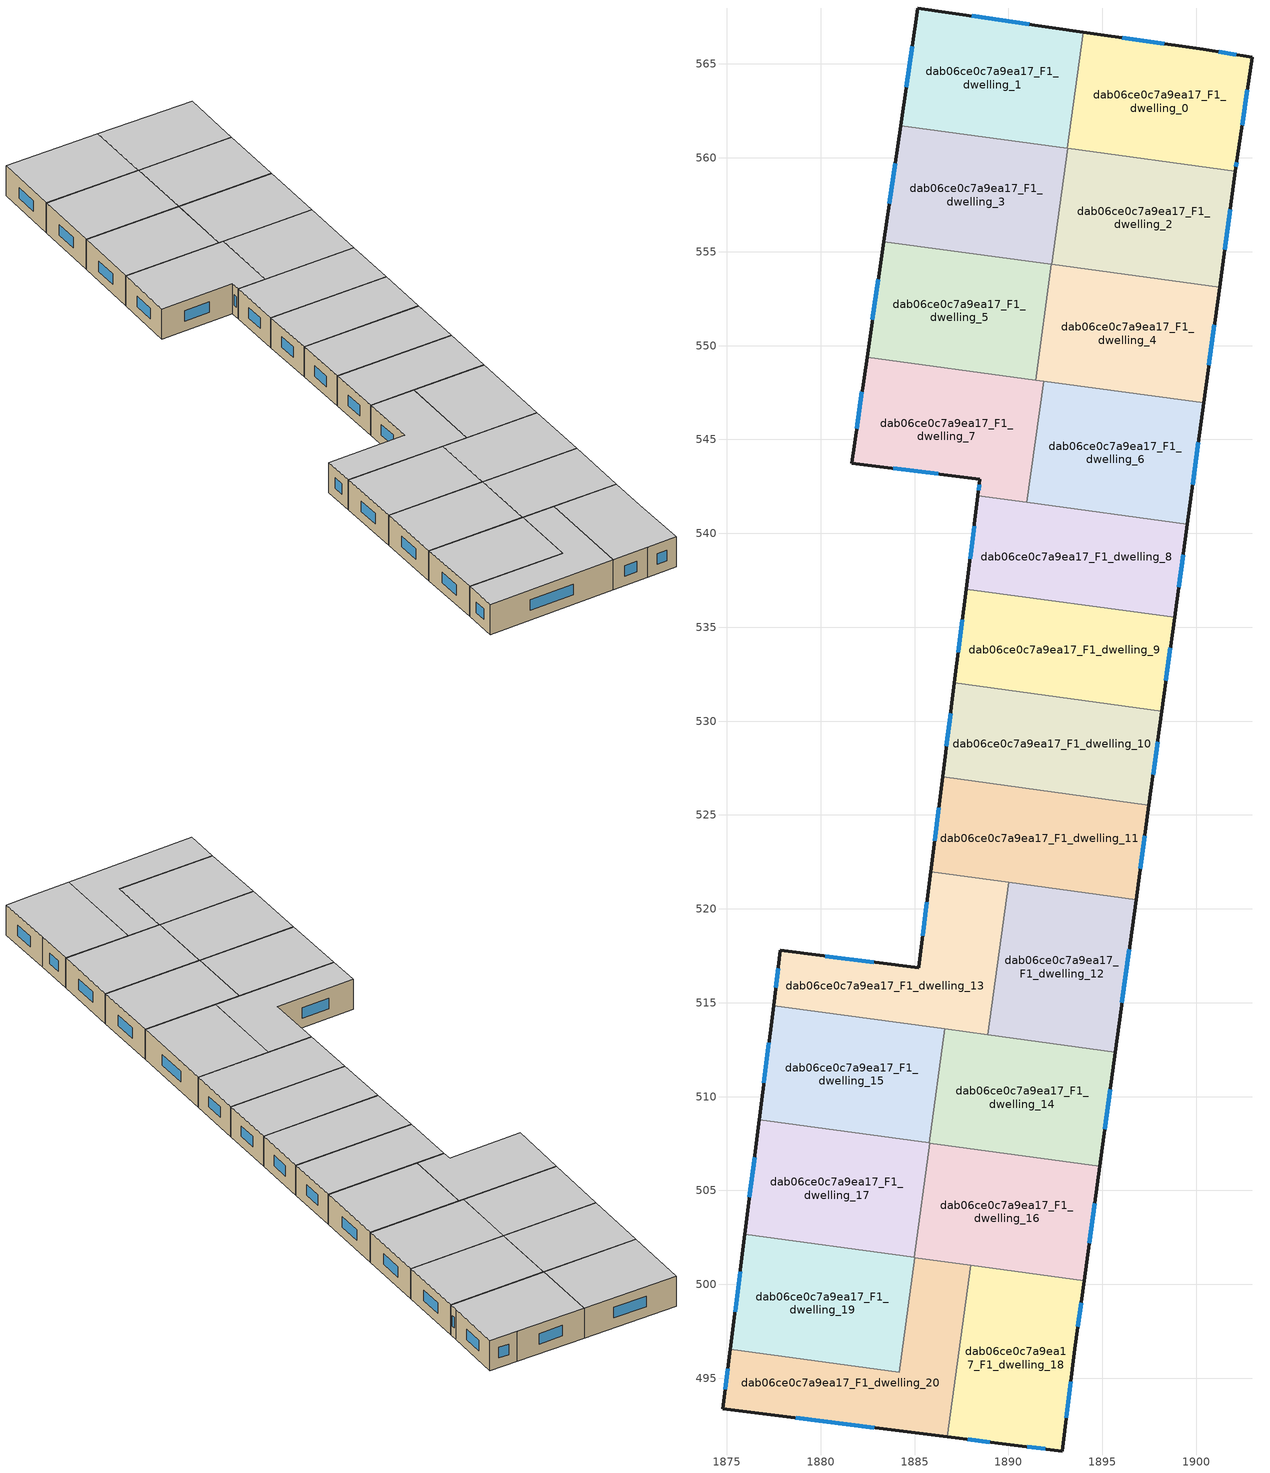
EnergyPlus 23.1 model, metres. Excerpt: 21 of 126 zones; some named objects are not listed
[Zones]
dab06ce0c7a9ea17_F1_dwelling_0
 floor to dab06ce0c7a9ea17_F0_dwelling_0 (EU_floor_Construction): 1902.98,565.36 1902.19,560 1902.09,559.29 1893.14,560.51 1893.99,566.7 1900.37,565.77 z3
 wall outside (EU_wall_Construction): 1902.09,559.29 1902.19,560 1902.98,565.36 1900.37,565.77 1893.99,566.7 z3:6
 wall to dab06ce0c7a9ea17_F1_dwelling_1 (EU_wall_Construction): 1893.99,566.7 1893.14,560.51 z3:6
 wall to dab06ce0c7a9ea17_F1_dwelling_2 (EU_wall_Construction): 1893.16,560.5 1902.09,559.29 z3:6
 wall to dab06ce0c7a9ea17_F1_dwelling_3 (EU_wall_Construction): 1893.14,560.51 1893.16,560.5 z3:6
 window (EU_Window_Construction): 1898.29,566.07 1896.06,566.4 / 1902.13,565.5 1901.21,565.64 / 1902.44,561.75 1902.72,563.62 / 1902.12,559.52 1902.15,559.77 z3.98:5.02
 ceiling to dab06ce0c7a9ea17_F2_dwelling_0 (EU_floor_Construction): 1902.09,559.29 1902.19,560 1902.98,565.36 1900.37,565.77 1893.99,566.7 1893.14,560.51 z6
dab06ce0c7a9ea17_F1_dwelling_1
 floor to dab06ce0c7a9ea17_F0_dwelling_1 (EU_floor_Construction): 1893.99,566.7 1893.14,560.51 1884.26,561.72 1885.18,567.98 z3
 wall outside (EU_wall_Construction): 1893.99,566.7 1885.18,567.98 1884.26,561.72 z3:6
 wall to dab06ce0c7a9ea17_F1_dwelling_3 (EU_wall_Construction): 1884.26,561.72 1893.14,560.51 z3:6
 window (EU_Window_Construction): 1891.12,567.12 1888.04,567.57 / 1884.88,565.94 1884.56,563.75 z3.98:5.02
 ceiling to dab06ce0c7a9ea17_F2_dwelling_1 (EU_floor_Construction): 1893.14,560.51 1893.99,566.7 1885.18,567.98 1884.26,561.72 z6
dab06ce0c7a9ea17_F1_dwelling_10
 floor to dab06ce0c7a9ea17_F0_dwelling_10 (EU_floor_Construction): 1898.17,530.54 1897.48,525.53 1886.49,527.03 1887.12,532.04 z3
 wall outside (EU_wall_Construction): 1887.12,532.04 1886.49,527.03 / 1897.48,525.53 1898.17,530.54 z3:6
 wall to dab06ce0c7a9ea17_F1_dwelling_11 (EU_wall_Construction): 1886.49,527.03 1897.48,525.53 z3:6
 wall to dab06ce0c7a9ea17_F1_dwelling_9 (EU_wall_Construction): 1898.17,530.54 1887.12,532.04 z3:6
 window (EU_Window_Construction): 1886.92,530.41 1886.7,528.66 / 1897.71,527.16 1897.94,528.91 z3.98:5.02
 ceiling to dab06ce0c7a9ea17_F2_dwelling_10 (EU_floor_Construction): 1897.48,525.53 1898.17,530.54 1887.12,532.04 1886.49,527.03 z6
dab06ce0c7a9ea17_F1_dwelling_11
 floor to dab06ce0c7a9ea17_F0_dwelling_11 (EU_floor_Construction): 1897.48,525.53 1896.8,520.5 1885.86,521.99 1886.49,527.03 z3
 wall outside (EU_wall_Construction): 1886.49,527.03 1885.86,521.99 / 1896.8,520.5 1897.48,525.53 z3:6
 wall to dab06ce0c7a9ea17_F1_dwelling_12 (EU_wall_Construction): 1890.01,521.42 1896.8,520.5 z3:6
 wall to dab06ce0c7a9ea17_F1_dwelling_13 (EU_wall_Construction): 1885.86,521.99 1890.01,521.42 z3:6
 window (EU_Window_Construction): 1886.29,525.39 1886.07,523.63 / 1897.02,522.13 1897.26,523.89 z3.98:5.02
 ceiling to dab06ce0c7a9ea17_F2_dwelling_11 (EU_floor_Construction): 1896.8,520.5 1897.48,525.53 1886.49,527.03 1885.86,521.99 z6
dab06ce0c7a9ea17_F1_dwelling_12
 floor to dab06ce0c7a9ea17_F0_dwelling_12 (EU_floor_Construction): 1896.8,520.5 1895.69,512.37 1888.9,513.29 1890.01,521.42 z3
 wall outside (EU_wall_Construction): 1895.69,512.37 1896.8,520.5 z3:6
 wall to dab06ce0c7a9ea17_F1_dwelling_13 (EU_wall_Construction): 1890.01,521.42 1888.9,513.29 z3:6
 wall to dab06ce0c7a9ea17_F1_dwelling_14 (EU_wall_Construction): 1888.9,513.29 1895.69,512.37 z3:6
 window (EU_Window_Construction): 1896.05,515.01 1896.44,517.85 z3.98:5.02
 ceiling to dab06ce0c7a9ea17_F2_dwelling_12 (EU_floor_Construction): 1895.69,512.37 1896.8,520.5 1890.01,521.42 1888.9,513.29 z6
dab06ce0c7a9ea17_F1_dwelling_13
 floor to dab06ce0c7a9ea17_F0_dwelling_13 (EU_floor_Construction): 1890.01,521.42 1888.9,513.29 1877.49,514.85 1877.86,517.78 1885.22,516.85 1885.22,516.92 1885.86,521.99 z3
 wall outside (EU_wall_Construction): 1885.86,521.99 1885.22,516.92 1885.22,516.85 1877.86,517.78 1877.49,514.85 z3:6
 wall to dab06ce0c7a9ea17_F1_dwelling_15 (EU_wall_Construction): 1877.49,514.85 1886.61,513.61 z3:6
 wall to dab06ce0c7a9ea17_F1_dwelling_14 (EU_wall_Construction): 1886.6,513.61 1888.9,513.29 z3:6
 window (EU_Window_Construction): 1877.74,516.83 1877.61,515.8 / 1882.82,517.16 1880.25,517.48 / 1885.65,520.34 1885.43,518.57 z3.98:5.02
 ceiling to dab06ce0c7a9ea17_F2_dwelling_13 (EU_floor_Construction): 1888.9,513.29 1890.01,521.42 1885.86,521.99 1885.22,516.92 1885.22,516.85 1877.86,517.78 1877.49,514.85 z6
dab06ce0c7a9ea17_F1_dwelling_14
 floor to dab06ce0c7a9ea17_F0_dwelling_14 (EU_floor_Construction): 1895.69,512.37 1894.86,506.29 1885.78,507.53 1886.6,513.61 z3
 wall outside (EU_wall_Construction): 1894.86,506.29 1895.69,512.37 z3:6
 wall to dab06ce0c7a9ea17_F1_dwelling_15 (EU_wall_Construction): 1886.6,513.61 1885.78,507.53 z3:6
 wall to dab06ce0c7a9ea17_F1_dwelling_16 (EU_wall_Construction): 1885.81,507.53 1894.86,506.29 z3:6
 wall to dab06ce0c7a9ea17_F1_dwelling_17 (EU_wall_Construction): 1885.78,507.53 1885.81,507.53 z3:6
 window (EU_Window_Construction): 1895.13,508.27 1895.42,510.39 z3.98:5.02
 ceiling to dab06ce0c7a9ea17_F2_dwelling_14 (EU_floor_Construction): 1894.86,506.29 1895.69,512.37 1886.6,513.61 1885.78,507.53 z6
dab06ce0c7a9ea17_F1_dwelling_15
 floor to dab06ce0c7a9ea17_F0_dwelling_15 (EU_floor_Construction): 1886.6,513.61 1885.78,507.53 1876.73,508.77 1877.49,514.85 z3
 wall outside (EU_wall_Construction): 1877.49,514.85 1876.73,508.77 z3:6
 wall to dab06ce0c7a9ea17_F1_dwelling_17 (EU_wall_Construction): 1876.73,508.77 1885.78,507.53 z3:6
 window (EU_Window_Construction): 1877.24,512.87 1876.97,510.74 z3.98:5.02
 ceiling to dab06ce0c7a9ea17_F2_dwelling_15 (EU_floor_Construction): 1885.78,507.53 1886.6,513.61 1877.49,514.85 1876.73,508.77 z6
dab06ce0c7a9ea17_F1_dwelling_16
 floor to dab06ce0c7a9ea17_F0_dwelling_16 (EU_floor_Construction): 1894.86,506.29 1894.03,500.2 1884.98,501.43 1885.81,507.53 z3
 wall outside (EU_wall_Construction): 1894.03,500.2 1894.86,506.29 z3:6
 wall to dab06ce0c7a9ea17_F1_dwelling_17 (EU_wall_Construction): 1885.81,507.53 1884.98,501.43 z3:6
 wall to dab06ce0c7a9ea17_F1_dwelling_18 (EU_wall_Construction): 1887.99,501.02 1894.03,500.2 z3:6
 wall to dab06ce0c7a9ea17_F1_dwelling_20 (EU_wall_Construction): 1885.01,501.43 1887.99,501.02 z3:6
 wall to dab06ce0c7a9ea17_F1_dwelling_19 (EU_wall_Construction): 1884.98,501.43 1885.01,501.43 z3:6
 window (EU_Window_Construction): 1894.3,502.18 1894.59,504.31 z3.98:5.02
 ceiling to dab06ce0c7a9ea17_F2_dwelling_16 (EU_floor_Construction): 1894.03,500.2 1894.86,506.29 1885.81,507.53 1884.98,501.43 z6
dab06ce0c7a9ea17_F1_dwelling_17
 floor to dab06ce0c7a9ea17_F0_dwelling_17 (EU_floor_Construction): 1885.81,507.53 1884.98,501.43 1875.96,502.66 1876.73,508.77 z3
 wall outside (EU_wall_Construction): 1876.73,508.77 1875.96,502.66 z3:6
 wall to dab06ce0c7a9ea17_F1_dwelling_19 (EU_wall_Construction): 1875.96,502.66 1884.98,501.43 z3:6
 window (EU_Window_Construction): 1876.48,506.78 1876.21,504.65 z3.98:5.02
 ceiling to dab06ce0c7a9ea17_F2_dwelling_17 (EU_floor_Construction): 1884.98,501.43 1885.81,507.53 1876.73,508.77 1875.96,502.66 z6
dab06ce0c7a9ea17_F1_dwelling_18
 floor to dab06ce0c7a9ea17_F0_dwelling_18 (EU_floor_Construction): 1894.03,500.2 1893.54,496.57 1892.85,491.12 1890.1,491.45 1886.74,491.88 1887.99,501.02 z3
 wall outside (EU_wall_Construction): 1886.74,491.88 1890.1,491.45 1892.85,491.12 1893.54,496.57 1894.03,500.2 z3:6
 wall to dab06ce0c7a9ea17_F1_dwelling_20 (EU_wall_Construction): 1887.99,501.02 1886.74,491.88 z3:6
 window (EU_Window_Construction): 1893.08,492.9 1893.31,494.8 / 1891,491.35 1891.96,491.23 / 1887.84,491.74 1889.01,491.59 / 1893.7,497.75 1893.87,499.02 z3.98:5.02
 ceiling to dab06ce0c7a9ea17_F2_dwelling_18 (EU_floor_Construction): 1892.85,491.12 1893.54,496.57 1894.03,500.2 1887.99,501.02 1886.74,491.88 1890.1,491.45 z6
dab06ce0c7a9ea17_F1_dwelling_19
 floor to dab06ce0c7a9ea17_F0_dwelling_19 (EU_floor_Construction): 1885.01,501.43 1884.18,495.31 1875.19,496.54 1875.96,502.66 z3
 wall outside (EU_wall_Construction): 1875.96,502.66 1875.19,496.54 z3:6
 wall to dab06ce0c7a9ea17_F1_dwelling_20 (EU_wall_Construction): 1875.19,496.54 1884.18,495.31 1885.01,501.43 z3:6
 window (EU_Window_Construction): 1875.71,500.67 1875.44,498.53 z3.98:5.02
 ceiling to dab06ce0c7a9ea17_F2_dwelling_19 (EU_floor_Construction): 1884.18,495.31 1885.01,501.43 1875.96,502.66 1875.19,496.54 z6
dab06ce0c7a9ea17_F1_dwelling_2
 floor to dab06ce0c7a9ea17_F0_dwelling_2 (EU_floor_Construction): 1902.09,559.29 1901.24,553.11 1892.32,554.32 1893.16,560.5 z3
 wall outside (EU_wall_Construction): 1901.24,553.11 1902.09,559.29 z3:6
 wall to dab06ce0c7a9ea17_F1_dwelling_3 (EU_wall_Construction): 1893.16,560.5 1892.32,554.32 z3:6
 wall to dab06ce0c7a9ea17_F1_dwelling_4 (EU_wall_Construction): 1892.32,554.32 1901.24,553.11 z3:6
 window (EU_Window_Construction): 1901.52,555.12 1901.81,557.28 z3.98:5.02
 ceiling to dab06ce0c7a9ea17_F2_dwelling_2 (EU_floor_Construction): 1901.24,553.11 1902.09,559.29 1893.16,560.5 1892.32,554.32 z6
dab06ce0c7a9ea17_F1_dwelling_20
 floor to dab06ce0c7a9ea17_F0_dwelling_20 (EU_floor_Construction): 1887.99,501.02 1886.74,491.88 1874.8,493.37 1875.19,496.54 1884.18,495.31 1885.01,501.43 z3
 wall outside (EU_wall_Construction): 1875.19,496.54 1874.8,493.37 1886.74,491.88 z3:6
 window (EU_Window_Construction): 1878.68,492.89 1882.86,492.36 / 1875.06,495.51 1874.92,494.4 z3.98:5.02
 ceiling to dab06ce0c7a9ea17_F2_dwelling_20 (EU_floor_Construction): 1886.74,491.88 1887.99,501.02 1885.01,501.43 1884.18,495.31 1875.19,496.54 1874.8,493.37 z6
dab06ce0c7a9ea17_F1_dwelling_3
 floor to dab06ce0c7a9ea17_F0_dwelling_3 (EU_floor_Construction): 1893.16,560.5 1892.32,554.32 1883.36,555.54 1884.26,561.72 z3
 wall outside (EU_wall_Construction): 1884.26,561.72 1883.36,555.54 z3:6
 wall to dab06ce0c7a9ea17_F1_dwelling_5 (EU_wall_Construction): 1883.36,555.54 1892.29,554.33 z3:6
 wall to dab06ce0c7a9ea17_F1_dwelling_4 (EU_wall_Construction): 1892.29,554.33 1892.32,554.32 z3:6
 window (EU_Window_Construction): 1883.97,559.71 1883.66,557.55 z3.98:5.02
 ceiling to dab06ce0c7a9ea17_F2_dwelling_3 (EU_floor_Construction): 1892.32,554.32 1893.16,560.5 1884.26,561.72 1883.36,555.54 z6
dab06ce0c7a9ea17_F1_dwelling_4
 floor to dab06ce0c7a9ea17_F0_dwelling_4 (EU_floor_Construction): 1901.24,553.11 1900.41,546.94 1891.45,548.17 1892.29,554.33 z3
 wall outside (EU_wall_Construction): 1900.41,546.94 1901.24,553.11 z3:6
 wall to dab06ce0c7a9ea17_F1_dwelling_5 (EU_wall_Construction): 1892.29,554.33 1891.45,548.17 z3:6
 wall to dab06ce0c7a9ea17_F1_dwelling_6 (EU_wall_Construction): 1891.87,548.11 1900.41,546.94 z3:6
 wall to dab06ce0c7a9ea17_F1_dwelling_7 (EU_wall_Construction): 1891.45,548.16 1891.87,548.11 z3:6
 window (EU_Window_Construction): 1900.68,548.95 1900.97,551.1 z3.98:5.02
 ceiling to dab06ce0c7a9ea17_F2_dwelling_4 (EU_floor_Construction): 1900.41,546.94 1901.24,553.11 1892.29,554.33 1891.45,548.17 z6
dab06ce0c7a9ea17_F1_dwelling_5
 floor to dab06ce0c7a9ea17_F0_dwelling_5 (EU_floor_Construction): 1892.29,554.33 1891.45,548.17 1882.47,549.39 1883.36,555.54 z3
 wall outside (EU_wall_Construction): 1883.36,555.54 1882.47,549.39 z3:6
 wall to dab06ce0c7a9ea17_F1_dwelling_7 (EU_wall_Construction): 1882.47,549.39 1891.45,548.17 z3:6
 window (EU_Window_Construction): 1883.07,553.54 1882.76,551.39 z3.98:5.02
 ceiling to dab06ce0c7a9ea17_F2_dwelling_5 (EU_floor_Construction): 1891.45,548.17 1892.29,554.33 1883.36,555.54 1882.47,549.39 z6
dab06ce0c7a9ea17_F1_dwelling_6
 floor to dab06ce0c7a9ea17_F0_dwelling_6 (EU_floor_Construction): 1900.41,546.94 1899.52,540.48 1890.99,541.64 1891.87,548.11 z3
 wall outside (EU_wall_Construction): 1899.52,540.48 1900.41,546.94 z3:6
 wall to dab06ce0c7a9ea17_F1_dwelling_7 (EU_wall_Construction): 1891.87,548.11 1890.99,541.64 z3:6
 wall to dab06ce0c7a9ea17_F1_dwelling_8 (EU_wall_Construction): 1890.99,541.64 1899.52,540.48 z3:6
 window (EU_Window_Construction): 1899.81,542.58 1900.12,544.84 z3.98:5.02
 ceiling to dab06ce0c7a9ea17_F2_dwelling_6 (EU_floor_Construction): 1899.52,540.48 1900.41,546.94 1891.87,548.11 1890.99,541.64 z6
dab06ce0c7a9ea17_F1_dwelling_7
 floor to dab06ce0c7a9ea17_F0_dwelling_7 (EU_floor_Construction): 1891.87,548.11 1890.99,541.64 1888.38,542 1888.49,542.88 1881.65,543.74 1882.47,549.39 z3
 wall outside (EU_wall_Construction): 1882.47,549.39 1881.65,543.74 1888.49,542.88 1888.38,542 z3:6
 wall to dab06ce0c7a9ea17_F1_dwelling_8 (EU_wall_Construction): 1888.38,542 1890.99,541.64 z3:6
 window (EU_Window_Construction): 1888.45,542.6 1888.41,542.29 / 1883.87,543.46 1886.26,543.16 / 1882.2,547.55 1881.91,545.58 z3.98:5.02
 ceiling to dab06ce0c7a9ea17_F2_dwelling_7 (EU_floor_Construction): 1890.99,541.64 1891.87,548.11 1882.47,549.39 1881.65,543.74 1888.49,542.88 1888.38,542 z6
dab06ce0c7a9ea17_F1_dwelling_8
 floor to dab06ce0c7a9ea17_F0_dwelling_8 (EU_floor_Construction): 1899.52,540.48 1898.85,535.52 1887.75,537.03 1888.38,542 z3
 wall outside (EU_wall_Construction): 1888.38,542 1887.75,537.03 / 1898.85,535.52 1899.52,540.48 z3:6
 wall to dab06ce0c7a9ea17_F1_dwelling_9 (EU_wall_Construction): 1887.75,537.03 1898.85,535.52 z3:6
 window (EU_Window_Construction): 1888.17,540.38 1887.95,538.65 / 1899.07,537.13 1899.3,538.87 z3.98:5.02
 ceiling to dab06ce0c7a9ea17_F2_dwelling_8 (EU_floor_Construction): 1898.85,535.52 1899.52,540.48 1888.38,542 1887.75,537.03 z6
dab06ce0c7a9ea17_F1_dwelling_9
 floor to dab06ce0c7a9ea17_F0_dwelling_9 (EU_floor_Construction): 1898.85,535.52 1898.17,530.54 1887.12,532.04 1887.75,537.03 z3
 wall outside (EU_wall_Construction): 1887.75,537.03 1887.12,532.04 / 1898.17,530.54 1898.85,535.52 z3:6
 window (EU_Window_Construction): 1887.55,535.41 1887.33,533.66 / 1898.39,532.16 1898.63,533.9 z3.98:5.02
 ceiling to dab06ce0c7a9ea17_F2_dwelling_9 (EU_floor_Construction): 1898.17,530.54 1898.85,535.52 1887.75,537.03 1887.12,532.04 z6
[Building]
EU S2 Campaign: North Axis=0; Terrain=City; Solar Distribution=FullExterior
[Site:Location]
Bologna: Latitude=44.5; Longitude=11.25; Time Zone=1; Elevation=37
[SizingPeriod:WeatherFileDays]
AnnualSizingPeriod: Begin Month=1; Begin Day of Month=1; End Month=12; End Day of Month=31; Day of Week for Start Day=Monday; Use Weather File Daylight Saving Period=No; Use Weather File Rain and Snow Indicators=No
[MATERIAL]
EU_InternalMass_Material: Roughness=MediumRough; Thickness=0.1; Conductivity=1; Density=1800; Specific Heat=900; Thermal Absorptance=0.9; Solar Absorptance=0.7; Visible Absorptance=0.7
[MATERIAL:NOMASS] Roughness=MediumRough; Thermal Absorptance=0.9; Solar Absorptance=0.7; Visible Absorptance=0.7
Name | Thermal Resistance
EU_wall_NoMass | 0.905828
EU_floor_NoMass | 0.67114
[WINDOWMATERIAL:SIMPLEGLAZINGSYSTEM]
EU_Window_SimpleGlazing: UFactor=4.52486; Solar Heat Gain Coefficient=0.85; Visible Transmittance=0.85
[CONSTRUCTION]
EU_wall_Construction: EU_wall_NoMass
EU_floor_Construction: EU_floor_NoMass
EU_Window_Construction: EU_Window_SimpleGlazing
EU_InternalMass_Construction: EU_InternalMass_Material
[ZONE] Type=1; Multiplier=1; Ceiling Height=autocalculate; Floor Area=autocalculate; Part of Total Floor Area=Yes
Name | Volume
dab06ce0c7a9ea17_F1_dwelling_0 | 168.591
dab06ce0c7a9ea17_F1_dwelling_1 | 168.606
dab06ce0c7a9ea17_F1_dwelling_10; dab06ce0c7a9ea17_F1_dwelling_9 | 168.587
dab06ce0c7a9ea17_F1_dwelling_11 | 168.594
dab06ce0c7a9ea17_F1_dwelling_12 | 168.598
dab06ce0c7a9ea17_F1_dwelling_13 | 168.569
dab06ce0c7a9ea17_F1_dwelling_14 | 168.592
dab06ce0c7a9ea17_F1_dwelling_15; dab06ce0c7a9ea17_F1_dwelling_8 | 168.604
dab06ce0c7a9ea17_F1_dwelling_16; dab06ce0c7a9ea17_F1_dwelling_5 | 168.593
dab06ce0c7a9ea17_F1_dwelling_17; dab06ce0c7a9ea17_F1_dwelling_6 | 168.599
dab06ce0c7a9ea17_F1_dwelling_18 | 168.605
dab06ce0c7a9ea17_F1_dwelling_19 | 168.609
dab06ce0c7a9ea17_F1_dwelling_2 | 168.579
dab06ce0c7a9ea17_F1_dwelling_20; dab06ce0c7a9ea17_F1_dwelling_3 | 168.595
dab06ce0c7a9ea17_F1_dwelling_4 | 168.586
dab06ce0c7a9ea17_F1_dwelling_7 | 168.596
[INTERNALMASS] Construction=EU_InternalMass_Construction
Name | Zone or ZoneList | Surface Area
dab06ce0c7a9ea17_F1_dwelling_0_EU_InternalMass | dab06ce0c7a9ea17_F1_dwelling_0 | 56.1961
dab06ce0c7a9ea17_F1_dwelling_1_EU_InternalMass | dab06ce0c7a9ea17_F1_dwelling_1 | 56.2006
dab06ce0c7a9ea17_F1_dwelling_2_EU_InternalMass | dab06ce0c7a9ea17_F1_dwelling_2 | 56.195
dab06ce0c7a9ea17_F1_dwelling_3_EU_InternalMass | dab06ce0c7a9ea17_F1_dwelling_3 | 56.1973
dab06ce0c7a9ea17_F1_dwelling_4_EU_InternalMass | dab06ce0c7a9ea17_F1_dwelling_4 | 56.1966
dab06ce0c7a9ea17_F1_dwelling_5_EU_InternalMass | dab06ce0c7a9ea17_F1_dwelling_5 | 56.198
dab06ce0c7a9ea17_F1_dwelling_6_EU_InternalMass | dab06ce0c7a9ea17_F1_dwelling_6 | 56.2005
dab06ce0c7a9ea17_F1_dwelling_7_EU_InternalMass | dab06ce0c7a9ea17_F1_dwelling_7 | 56.1992
dab06ce0c7a9ea17_F1_dwelling_8_EU_InternalMass | dab06ce0c7a9ea17_F1_dwelling_8 | 56.2009
dab06ce0c7a9ea17_F1_dwelling_9_EU_InternalMass | dab06ce0c7a9ea17_F1_dwelling_9 | 56.1956
dab06ce0c7a9ea17_F1_dwelling_10_EU_InternalMass | dab06ce0c7a9ea17_F1_dwelling_10 | 56.1956
dab06ce0c7a9ea17_F1_dwelling_11_EU_InternalMass | dab06ce0c7a9ea17_F1_dwelling_11 | 56.1981
dab06ce0c7a9ea17_F1_dwelling_12_EU_InternalMass | dab06ce0c7a9ea17_F1_dwelling_12 | 56.1994
dab06ce0c7a9ea17_F1_dwelling_13_EU_InternalMass | dab06ce0c7a9ea17_F1_dwelling_13 | 56.1899
dab06ce0c7a9ea17_F1_dwelling_14_EU_InternalMass | dab06ce0c7a9ea17_F1_dwelling_14 | 56.1961
dab06ce0c7a9ea17_F1_dwelling_15_EU_InternalMass | dab06ce0c7a9ea17_F1_dwelling_15 | 56.2027
dab06ce0c7a9ea17_F1_dwelling_16_EU_InternalMass | dab06ce0c7a9ea17_F1_dwelling_16 | 56.1967
dab06ce0c7a9ea17_F1_dwelling_17_EU_InternalMass | dab06ce0c7a9ea17_F1_dwelling_17 | 56.2006
dab06ce0c7a9ea17_F1_dwelling_18_EU_InternalMass | dab06ce0c7a9ea17_F1_dwelling_18 | 56.2041
dab06ce0c7a9ea17_F1_dwelling_19_EU_InternalMass | dab06ce0c7a9ea17_F1_dwelling_19 | 56.2001
dab06ce0c7a9ea17_F1_dwelling_20_EU_InternalMass | dab06ce0c7a9ea17_F1_dwelling_20 | 56.198
[OTHEREQUIPMENT] Fuel Type=Electricity; Design Level Calculation Method=Watts/Area; Power per Zone Floor Area=1; Fraction Latent=0; Fraction Radiant=0; Fraction Lost=0; Carbon Dioxide Generation Rate=0; EndUse Subcategory=EU_Step8_InternalGains
Name | Zone or ZoneList or Space or SpaceList | Schedule
EU_Step8_InternalGain_dab06ce0c7a9ea17_F1_dwelling_0_f000 | dab06ce0c7a9ea17_F1_dwelling_0 | EU_Step8_GainSchedule_dab06ce0c7a9ea17_F1_dwelling_0_f000
EU_Step8_InternalGain_dab06ce0c7a9ea17_F1_dwelling_1_f000 | dab06ce0c7a9ea17_F1_dwelling_1 | EU_Step8_GainSchedule_dab06ce0c7a9ea17_F1_dwelling_1_f000
EU_Step8_InternalGain_dab06ce0c7a9ea17_F1_dwelling_2_f000 | dab06ce0c7a9ea17_F1_dwelling_2 | EU_Step8_GainSchedule_dab06ce0c7a9ea17_F1_dwelling_2_f000
EU_Step8_InternalGain_dab06ce0c7a9ea17_F1_dwelling_3_f000 | dab06ce0c7a9ea17_F1_dwelling_3 | EU_Step8_GainSchedule_dab06ce0c7a9ea17_F1_dwelling_3_f000
EU_Step8_InternalGain_dab06ce0c7a9ea17_F1_dwelling_4_f000 | dab06ce0c7a9ea17_F1_dwelling_4 | EU_Step8_GainSchedule_dab06ce0c7a9ea17_F1_dwelling_4_f000
EU_Step8_InternalGain_dab06ce0c7a9ea17_F1_dwelling_5_f000 | dab06ce0c7a9ea17_F1_dwelling_5 | EU_Step8_GainSchedule_dab06ce0c7a9ea17_F1_dwelling_5_f000
EU_Step8_InternalGain_dab06ce0c7a9ea17_F1_dwelling_6_f000 | dab06ce0c7a9ea17_F1_dwelling_6 | EU_Step8_GainSchedule_dab06ce0c7a9ea17_F1_dwelling_6_f000
EU_Step8_InternalGain_dab06ce0c7a9ea17_F1_dwelling_7_f000 | dab06ce0c7a9ea17_F1_dwelling_7 | EU_Step8_GainSchedule_dab06ce0c7a9ea17_F1_dwelling_7_f000
EU_Step8_InternalGain_dab06ce0c7a9ea17_F1_dwelling_8_f000 | dab06ce0c7a9ea17_F1_dwelling_8 | EU_Step8_GainSchedule_dab06ce0c7a9ea17_F1_dwelling_8_f000
EU_Step8_InternalGain_dab06ce0c7a9ea17_F1_dwelling_9_f000 | dab06ce0c7a9ea17_F1_dwelling_9 | EU_Step8_GainSchedule_dab06ce0c7a9ea17_F1_dwelling_9_f000
EU_Step8_InternalGain_dab06ce0c7a9ea17_F1_dwelling_10_f000 | dab06ce0c7a9ea17_F1_dwelling_10 | EU_Step8_GainSchedule_dab06ce0c7a9ea17_F1_dwelling_10_f000
EU_Step8_InternalGain_dab06ce0c7a9ea17_F1_dwelling_11_f000 | dab06ce0c7a9ea17_F1_dwelling_11 | EU_Step8_GainSchedule_dab06ce0c7a9ea17_F1_dwelling_11_f000
EU_Step8_InternalGain_dab06ce0c7a9ea17_F1_dwelling_12_f000 | dab06ce0c7a9ea17_F1_dwelling_12 | EU_Step8_GainSchedule_dab06ce0c7a9ea17_F1_dwelling_12_f000
EU_Step8_InternalGain_dab06ce0c7a9ea17_F1_dwelling_13_f000 | dab06ce0c7a9ea17_F1_dwelling_13 | EU_Step8_GainSchedule_dab06ce0c7a9ea17_F1_dwelling_13_f000
EU_Step8_InternalGain_dab06ce0c7a9ea17_F1_dwelling_14_f000 | dab06ce0c7a9ea17_F1_dwelling_14 | EU_Step8_GainSchedule_dab06ce0c7a9ea17_F1_dwelling_14_f000
EU_Step8_InternalGain_dab06ce0c7a9ea17_F1_dwelling_15_f000 | dab06ce0c7a9ea17_F1_dwelling_15 | EU_Step8_GainSchedule_dab06ce0c7a9ea17_F1_dwelling_15_f000
EU_Step8_InternalGain_dab06ce0c7a9ea17_F1_dwelling_16_f000 | dab06ce0c7a9ea17_F1_dwelling_16 | EU_Step8_GainSchedule_dab06ce0c7a9ea17_F1_dwelling_16_f000
EU_Step8_InternalGain_dab06ce0c7a9ea17_F1_dwelling_17_f000 | dab06ce0c7a9ea17_F1_dwelling_17 | EU_Step8_GainSchedule_dab06ce0c7a9ea17_F1_dwelling_17_f000
EU_Step8_InternalGain_dab06ce0c7a9ea17_F1_dwelling_18_f000 | dab06ce0c7a9ea17_F1_dwelling_18 | EU_Step8_GainSchedule_dab06ce0c7a9ea17_F1_dwelling_18_f000
EU_Step8_InternalGain_dab06ce0c7a9ea17_F1_dwelling_19_f000 | dab06ce0c7a9ea17_F1_dwelling_19 | EU_Step8_GainSchedule_dab06ce0c7a9ea17_F1_dwelling_19_f000
EU_Step8_InternalGain_dab06ce0c7a9ea17_F1_dwelling_20_f000 | dab06ce0c7a9ea17_F1_dwelling_20 | EU_Step8_GainSchedule_dab06ce0c7a9ea17_F1_dwelling_20_f000
[ZONEVENTILATION:DESIGNFLOWRATE] Schedule=EU_AlwaysOn; Design Flow Rate Calculation Method=AirChanges/Hour; Air Changes per Hour=0.73129; Ventilation Type=Natural; Fan Pressure Rise=0; Fan Total Efficiency=1; Constant Term Coefficient=1; Temperature Term Coefficient=0; Velocity Term Coefficient=0; Velocity Squared Term Coefficient=0; Minimum Indoor Temperature=-100; Maximum Indoor Temperature=100; Delta Temperature=-100; Minimum Outdoor Temperature=-100; Maximum Outdoor Temperature=100; Maximum Wind Speed=40
Name | Zone or ZoneList or Space or SpaceList
EU_ConstantAir_dab06ce0c7a9ea17_F1_dwelling_0 | dab06ce0c7a9ea17_F1_dwelling_0
EU_ConstantAir_dab06ce0c7a9ea17_F1_dwelling_1 | dab06ce0c7a9ea17_F1_dwelling_1
EU_ConstantAir_dab06ce0c7a9ea17_F1_dwelling_2 | dab06ce0c7a9ea17_F1_dwelling_2
EU_ConstantAir_dab06ce0c7a9ea17_F1_dwelling_3 | dab06ce0c7a9ea17_F1_dwelling_3
EU_ConstantAir_dab06ce0c7a9ea17_F1_dwelling_4 | dab06ce0c7a9ea17_F1_dwelling_4
EU_ConstantAir_dab06ce0c7a9ea17_F1_dwelling_5 | dab06ce0c7a9ea17_F1_dwelling_5
EU_ConstantAir_dab06ce0c7a9ea17_F1_dwelling_6 | dab06ce0c7a9ea17_F1_dwelling_6
EU_ConstantAir_dab06ce0c7a9ea17_F1_dwelling_7 | dab06ce0c7a9ea17_F1_dwelling_7
EU_ConstantAir_dab06ce0c7a9ea17_F1_dwelling_8 | dab06ce0c7a9ea17_F1_dwelling_8
EU_ConstantAir_dab06ce0c7a9ea17_F1_dwelling_9 | dab06ce0c7a9ea17_F1_dwelling_9
EU_ConstantAir_dab06ce0c7a9ea17_F1_dwelling_10 | dab06ce0c7a9ea17_F1_dwelling_10
EU_ConstantAir_dab06ce0c7a9ea17_F1_dwelling_11 | dab06ce0c7a9ea17_F1_dwelling_11
EU_ConstantAir_dab06ce0c7a9ea17_F1_dwelling_12 | dab06ce0c7a9ea17_F1_dwelling_12
EU_ConstantAir_dab06ce0c7a9ea17_F1_dwelling_13 | dab06ce0c7a9ea17_F1_dwelling_13
EU_ConstantAir_dab06ce0c7a9ea17_F1_dwelling_14 | dab06ce0c7a9ea17_F1_dwelling_14
EU_ConstantAir_dab06ce0c7a9ea17_F1_dwelling_15 | dab06ce0c7a9ea17_F1_dwelling_15
EU_ConstantAir_dab06ce0c7a9ea17_F1_dwelling_16 | dab06ce0c7a9ea17_F1_dwelling_16
EU_ConstantAir_dab06ce0c7a9ea17_F1_dwelling_17 | dab06ce0c7a9ea17_F1_dwelling_17
EU_ConstantAir_dab06ce0c7a9ea17_F1_dwelling_18 | dab06ce0c7a9ea17_F1_dwelling_18
EU_ConstantAir_dab06ce0c7a9ea17_F1_dwelling_19 | dab06ce0c7a9ea17_F1_dwelling_19
EU_ConstantAir_dab06ce0c7a9ea17_F1_dwelling_20 | dab06ce0c7a9ea17_F1_dwelling_20
[HVACTEMPLATE:ZONE:IDEALLOADSAIRSYSTEM] System Availability Schedule=EU_AlwaysOn; Maximum Heating Supply Air Temperature=50; Minimum Cooling Supply Air Temperature=13; Maximum Heating Supply Air Humidity Ratio=0.0156; Minimum Cooling Supply Air Humidity Ratio=0.0077; Heating Limit=NoLimit; Cooling Limit=NoLimit; Heating Availability Schedule=EU_AlwaysOn; Cooling Availability Schedule=EU_CoolingOff; Dehumidification Control Type=ConstantSensibleHeatRatio; Cooling Sensible Heat Ratio=0.7; Dehumidification Setpoint=60; Humidification Control Type=None; Humidification Setpoint=30; Outdoor Air Method=None; Outdoor Air Flow Rate per Person=0.00944; Outdoor Air Flow Rate per Zone Floor Area=0; Outdoor Air Flow Rate per Zone=0; Demand Controlled Ventilation Type=None; Outdoor Air Economizer Type=NoEconomizer; Heat Recovery Type=None; Sensible Heat Recovery Effectiveness=0.7; Latent Heat Recovery Effectiveness=0.65
Name | Template Thermostat
dab06ce0c7a9ea17_F1_dwelling_0 | EU_HeatOnly_dab06ce0c7a9ea17_F1_dwelling_0
dab06ce0c7a9ea17_F1_dwelling_1 | EU_HeatOnly_dab06ce0c7a9ea17_F1_dwelling_1
dab06ce0c7a9ea17_F1_dwelling_2 | EU_HeatOnly_dab06ce0c7a9ea17_F1_dwelling_2
dab06ce0c7a9ea17_F1_dwelling_3 | EU_HeatOnly_dab06ce0c7a9ea17_F1_dwelling_3
dab06ce0c7a9ea17_F1_dwelling_4 | EU_HeatOnly_dab06ce0c7a9ea17_F1_dwelling_4
dab06ce0c7a9ea17_F1_dwelling_5 | EU_HeatOnly_dab06ce0c7a9ea17_F1_dwelling_5
dab06ce0c7a9ea17_F1_dwelling_6 | EU_HeatOnly_dab06ce0c7a9ea17_F1_dwelling_6
dab06ce0c7a9ea17_F1_dwelling_7 | EU_HeatOnly_dab06ce0c7a9ea17_F1_dwelling_7
dab06ce0c7a9ea17_F1_dwelling_8 | EU_HeatOnly_dab06ce0c7a9ea17_F1_dwelling_8
dab06ce0c7a9ea17_F1_dwelling_9 | EU_HeatOnly_dab06ce0c7a9ea17_F1_dwelling_9
dab06ce0c7a9ea17_F1_dwelling_10 | EU_HeatOnly_dab06ce0c7a9ea17_F1_dwelling_10
dab06ce0c7a9ea17_F1_dwelling_11 | EU_HeatOnly_dab06ce0c7a9ea17_F1_dwelling_11
dab06ce0c7a9ea17_F1_dwelling_12 | EU_HeatOnly_dab06ce0c7a9ea17_F1_dwelling_12
dab06ce0c7a9ea17_F1_dwelling_13 | EU_HeatOnly_dab06ce0c7a9ea17_F1_dwelling_13
dab06ce0c7a9ea17_F1_dwelling_14 | EU_HeatOnly_dab06ce0c7a9ea17_F1_dwelling_14
dab06ce0c7a9ea17_F1_dwelling_15 | EU_HeatOnly_dab06ce0c7a9ea17_F1_dwelling_15
dab06ce0c7a9ea17_F1_dwelling_16 | EU_HeatOnly_dab06ce0c7a9ea17_F1_dwelling_16
dab06ce0c7a9ea17_F1_dwelling_17 | EU_HeatOnly_dab06ce0c7a9ea17_F1_dwelling_17
dab06ce0c7a9ea17_F1_dwelling_18 | EU_HeatOnly_dab06ce0c7a9ea17_F1_dwelling_18
dab06ce0c7a9ea17_F1_dwelling_19 | EU_HeatOnly_dab06ce0c7a9ea17_F1_dwelling_19
dab06ce0c7a9ea17_F1_dwelling_20 | EU_HeatOnly_dab06ce0c7a9ea17_F1_dwelling_20
[SIZING:ZONE] Zone Cooling Design Supply Air Temperature Input Method=SupplyAirTemperature; Zone Cooling Design Supply Air Temperature=13; Zone Heating Design Supply Air Temperature Input Method=SupplyAirTemperature; Zone Heating Design Supply Air Temperature=50; Zone Cooling Design Supply Air Humidity Ratio=0.008; Zone Heating Design Supply Air Humidity Ratio=0.008; Cooling Design Air Flow Method=DesignDay; Cooling Design Air Flow Rate=0; Cooling Minimum Air Flow per Zone Floor Area=0.000762; Cooling Minimum Air Flow=0; Cooling Minimum Air Flow Fraction=0.2; Heating Design Air Flow Method=DesignDay; Heating Design Air Flow Rate=0; Heating Maximum Air Flow per Zone Floor Area=0.002032; Heating Maximum Air Flow=0.141576; Heating Maximum Air Flow Fraction=0.3; Account for Dedicated Outdoor Air System=No; Dedicated Outdoor Air System Control Strategy=NeutralSupplyAir; Dedicated Outdoor Air Low Setpoint Temperature for Design=autosize; Dedicated Outdoor Air High Setpoint Temperature for Design=autosize; Zone Load Sizing Method=Sensible Load Only No Latent Load; Zone Latent Cooling Design Supply Air Humidity Ratio Input Method=HumidityRatioDifference; Zone Cooling Design Supply Air Humidity Ratio Difference=0.005; Zone Latent Heating Design Supply Air Humidity Ratio Input Method=HumidityRatioDifference; Zone Humidification Design Supply Air Humidity Ratio Difference=0.005
dab06ce0c7a9ea17_F1_dwelling_0; dab06ce0c7a9ea17_F1_dwelling_1; dab06ce0c7a9ea17_F1_dwelling_2; dab06ce0c7a9ea17_F1_dwelling_3; dab06ce0c7a9ea17_F1_dwelling_4; dab06ce0c7a9ea17_F1_dwelling_5; dab06ce0c7a9ea17_F1_dwelling_6; dab06ce0c7a9ea17_F1_dwelling_7; dab06ce0c7a9ea17_F1_dwelling_8; dab06ce0c7a9ea17_F1_dwelling_9; dab06ce0c7a9ea17_F1_dwelling_10; dab06ce0c7a9ea17_F1_dwelling_11; dab06ce0c7a9ea17_F1_dwelling_12; dab06ce0c7a9ea17_F1_dwelling_13; dab06ce0c7a9ea17_F1_dwelling_14; dab06ce0c7a9ea17_F1_dwelling_15; dab06ce0c7a9ea17_F1_dwelling_16; dab06ce0c7a9ea17_F1_dwelling_17; dab06ce0c7a9ea17_F1_dwelling_18; dab06ce0c7a9ea17_F1_dwelling_19; dab06ce0c7a9ea17_F1_dwelling_20
[SCHEDULE:CONSTANT]
Name | Hourly Value
EU_AlwaysOn | 1
EU_CoolingOff | 0
[SCHEDULE:FILE] Column Number=1; Rows to Skip at Top=0; Number of Hours of Data=8760; Column Separator=Comma; Interpolate to Timestep=No; Minutes per Item=60; Adjust Schedule for Daylight Savings=Yes
Name | File
EU_Step8_GainSchedule_dab06ce0c7a9ea17_F1_dwelling_0_f000 | ../../schedules/dab06ce0c7a9ea17/dab06ce0c7a9ea17_F1_dwelling_0_f000_gain.csv
EU_Step8_GainSchedule_dab06ce0c7a9ea17_F1_dwelling_1_f000 | ../../schedules/dab06ce0c7a9ea17/dab06ce0c7a9ea17_F1_dwelling_1_f000_gain.csv
EU_Step8_GainSchedule_dab06ce0c7a9ea17_F1_dwelling_2_f000 | ../../schedules/dab06ce0c7a9ea17/dab06ce0c7a9ea17_F1_dwelling_2_f000_gain.csv
EU_Step8_GainSchedule_dab06ce0c7a9ea17_F1_dwelling_3_f000 | ../../schedules/dab06ce0c7a9ea17/dab06ce0c7a9ea17_F1_dwelling_3_f000_gain.csv
EU_Step8_GainSchedule_dab06ce0c7a9ea17_F1_dwelling_4_f000 | ../../schedules/dab06ce0c7a9ea17/dab06ce0c7a9ea17_F1_dwelling_4_f000_gain.csv
EU_Step8_GainSchedule_dab06ce0c7a9ea17_F1_dwelling_5_f000 | ../../schedules/dab06ce0c7a9ea17/dab06ce0c7a9ea17_F1_dwelling_5_f000_gain.csv
EU_Step8_GainSchedule_dab06ce0c7a9ea17_F1_dwelling_6_f000 | ../../schedules/dab06ce0c7a9ea17/dab06ce0c7a9ea17_F1_dwelling_6_f000_gain.csv
EU_Step8_GainSchedule_dab06ce0c7a9ea17_F1_dwelling_7_f000 | ../../schedules/dab06ce0c7a9ea17/dab06ce0c7a9ea17_F1_dwelling_7_f000_gain.csv
EU_Step8_GainSchedule_dab06ce0c7a9ea17_F1_dwelling_8_f000 | ../../schedules/dab06ce0c7a9ea17/dab06ce0c7a9ea17_F1_dwelling_8_f000_gain.csv
EU_Step8_GainSchedule_dab06ce0c7a9ea17_F1_dwelling_9_f000 | ../../schedules/dab06ce0c7a9ea17/dab06ce0c7a9ea17_F1_dwelling_9_f000_gain.csv
EU_Step8_GainSchedule_dab06ce0c7a9ea17_F1_dwelling_10_f000 | ../../schedules/dab06ce0c7a9ea17/dab06ce0c7a9ea17_F1_dwelling_10_f000_gain.csv
EU_Step8_GainSchedule_dab06ce0c7a9ea17_F1_dwelling_11_f000 | ../../schedules/dab06ce0c7a9ea17/dab06ce0c7a9ea17_F1_dwelling_11_f000_gain.csv
EU_Step8_GainSchedule_dab06ce0c7a9ea17_F1_dwelling_12_f000 | ../../schedules/dab06ce0c7a9ea17/dab06ce0c7a9ea17_F1_dwelling_12_f000_gain.csv
EU_Step8_GainSchedule_dab06ce0c7a9ea17_F1_dwelling_13_f000 | ../../schedules/dab06ce0c7a9ea17/dab06ce0c7a9ea17_F1_dwelling_13_f000_gain.csv
EU_Step8_GainSchedule_dab06ce0c7a9ea17_F1_dwelling_14_f000 | ../../schedules/dab06ce0c7a9ea17/dab06ce0c7a9ea17_F1_dwelling_14_f000_gain.csv
EU_Step8_GainSchedule_dab06ce0c7a9ea17_F1_dwelling_15_f000 | ../../schedules/dab06ce0c7a9ea17/dab06ce0c7a9ea17_F1_dwelling_15_f000_gain.csv
EU_Step8_GainSchedule_dab06ce0c7a9ea17_F1_dwelling_16_f000 | ../../schedules/dab06ce0c7a9ea17/dab06ce0c7a9ea17_F1_dwelling_16_f000_gain.csv
EU_Step8_GainSchedule_dab06ce0c7a9ea17_F1_dwelling_17_f000 | ../../schedules/dab06ce0c7a9ea17/dab06ce0c7a9ea17_F1_dwelling_17_f000_gain.csv
EU_Step8_GainSchedule_dab06ce0c7a9ea17_F1_dwelling_18_f000 | ../../schedules/dab06ce0c7a9ea17/dab06ce0c7a9ea17_F1_dwelling_18_f000_gain.csv
EU_Step8_GainSchedule_dab06ce0c7a9ea17_F1_dwelling_19_f000 | ../../schedules/dab06ce0c7a9ea17/dab06ce0c7a9ea17_F1_dwelling_19_f000_gain.csv
EU_Step8_GainSchedule_dab06ce0c7a9ea17_F1_dwelling_20_f000 | ../../schedules/dab06ce0c7a9ea17/dab06ce0c7a9ea17_F1_dwelling_20_f000_gain.csv
